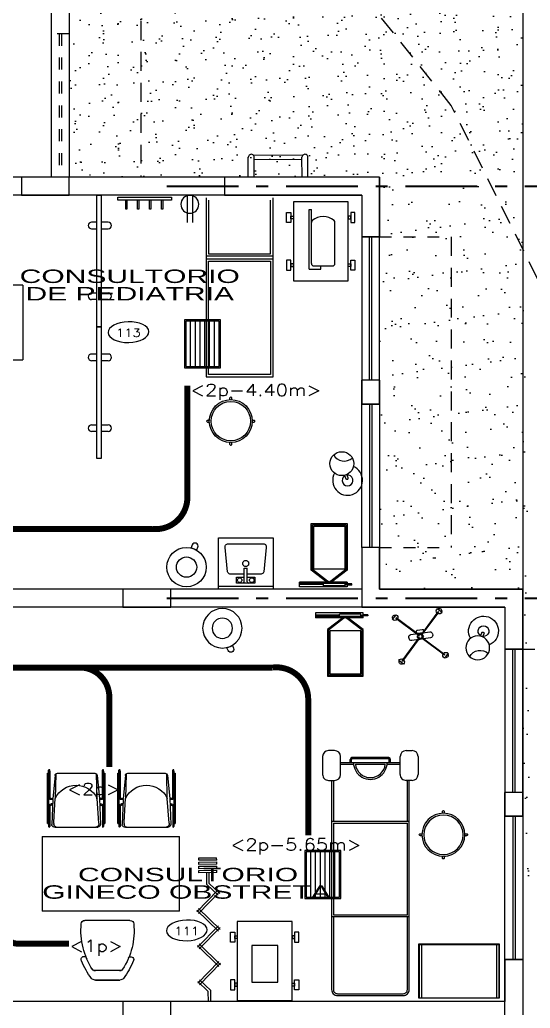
# Model space of a CAD drawing. Header units: millimetres. Extents: x 791 to 2661, y 209 to 602.
# Drawn here: x 1192.87 to 1197.14, y 536.87 to 545.15 of the extents above; entities that cross this region are included whole.
import ezdxf
from ezdxf.enums import TextEntityAlignment as Align

# ---------------------------------------------------------------- set-up
doc = ezdxf.new("R2010")
doc.units = ezdxf.units.MM
doc.header["$LTSCALE"] = 0.1
for name, pattern in [('ACAD_ISO10W100', [18, 12, -3, 0, -3]), ('DASHDOT', [1, 0.5, -0.25, 0, -0.25]), ('DASHED2', [9.525, 6.35, -3.175]), ('HIDDEN', [9.525, 6.35, -3.175]), ('HIDDEN2', [4.7625, 3.175, -1.5875]), ('TRAZOS2', [0.375, 0.25, -0.125])]:
    doc.linetypes.add(name, pattern=pattern)
for name, color, linetype in [('01', 1, 'Continuous'), ('02', 8, 'Continuous'), ('06', 1, 'Continuous'), ('1TEXTO-05', 5, 'Continuous'), ('COLUMNAS', 1, 'Continuous'), ('Equipamiento', 1, 'Continuous'), ('evacuacion', 70, 'TRAZOS2'), ('LINEAS', 3, 'HIDDEN2'), ('N-AMB', 2, 'Continuous'), ('PLANTAS', 85, 'Continuous'), ('Proyecciones', 9, 'HIDDEN'), ('Sanitarios', 1, 'Continuous'), ('texto seguridad', 120, 'Continuous'), ('Ventana alta', 1, 'DASHED2')]:
    doc.layers.add(name, color=color, linetype=linetype)
for name, color, linetype, lineweight in [('1LINEA-02', 1, 'Continuous', 15), ('EJES', 1, 'DASHDOT', 40), ('MUEBLES', 8, 'HIDDEN2', 9)]:
    doc.layers.add(name, color=color, linetype=linetype, lineweight=lineweight)
doc.styles.add('0', font='romans.SHX', dxfattribs={"width": 1.5})
doc.styles.add('LUNA', font='romans.shx', dxfattribs={"width": 1.5})
doc.styles.add('ROMANS', font='', dxfattribs={"oblique": 1, "height": 0.075})
doc.styles.get('ROMANS').set_extended_font_data('Arial')

# ---------------------------------------------------------------- blocks, each defined once
blk = doc.blocks.new('A$C5FCB44E2')
at = {"layer": 'Sanitarios'}
for p, q in [((0, 0.4572, -0.1016), (0, 0.4572)), ((0, 0.4572, -0.1016), (0, 0.4572)), ((0, 0, -0.1016), (0, 0.4572, -0.1016)), ((0, 0.4572, -0.1016), (0.127, 0.4572, -0.1016)), ((0, 0), (0, 0.4572)), ((0, 0.4572), (0.127, 0.4572)), ((0.0254, 0.4572, 0.0508), (0.0254, 0, 0.0508)), ((0.127, 0.4572, -0.1016), (0.127, 0.4572)), ((0.127, 0.4572, -0.1016), (0.127, 0.4572)), ((0.127, 0.4572, -0.1016), (0.4318, 0.4572, -0.1016)), ((0.127, 0.4572), (0.4318, 0.4572)), ((0.4318, 0.4572, -0.1016), (0.4318, 0.4572)), ((0.4318, 0.4572, -0.1016), (0.4318, 0.4572)), ((0.4318, 0.4572, -0.1016), (0.4318, 0, -0.1016)), ((0.4318, 0.4572), (0.4318, 0)), ((0.127, 0.3554), (0.1279, 0.362)), ((0.127, 0.2413), (0.127, 0.3554)), ((0.1279, 0.362), (0.1304, 0.3681)), ((0.1304, 0.3681), (0.1344, 0.3734)), ((0.1344, 0.3734), (0.1397, 0.3774)), ((0.1397, 0.3774), (0.1458, 0.3799)), ((0.1458, 0.3799), (0.1474, 0.3803)), ((0.1474, 0.3803), (0.3506, 0.4003)), ((0.3506, 0.4003), (0.3572, 0.4008)), ((0.3572, 0.4008), (0.3638, 0.3995)), ((0.3638, 0.3995), (0.3697, 0.3965)), ((0.3697, 0.3965), (0.3747, 0.3922)), ((0.3747, 0.3922), (0.3784, 0.3867)), ((0.3784, 0.3867), (0.3805, 0.3804)), ((0.3805, 0.3804), (0.381, 0.3754)), ((0.381, 0.3754), (0.381, 0.0818)), ((0.0508, 0.1524, 0.0508), (0.0508, 0.3048, 0.0508)), ((0.0508, 0.3048, 0.0508), (0.1016, 0.3048, 0.0508)), ((0.0635, 0.2413, 0.0508), (0.0508, 0.254, 0.0508)), ((0.0572, 0.2794, 0.0508), (0.0578, 0.2843, 0.0508)), ((0.0578, 0.2745, 0.0508), (0.0572, 0.2794, 0.0508)), ((0.0578, 0.2843, 0.0508), (0.0597, 0.2889, 0.0508)), ((0.0597, 0.2699, 0.0508), (0.0578, 0.2745, 0.0508)), ((0.0597, 0.2889, 0.0508), (0.0627, 0.2929, 0.0508)), ((0.0627, 0.2659, 0.0508), (0.0597, 0.2699, 0.0508)), ((0.0627, 0.2929, 0.0508), (0.0667, 0.2959, 0.0508)), ((0.0667, 0.2629, 0.0508), (0.0627, 0.2659, 0.0508)), ((0.0667, 0.2959, 0.0508), (0.0713, 0.2978, 0.0508)), ((0.0713, 0.261, 0.0508), (0.0667, 0.2629, 0.0508)), ((0.0713, 0.2978, 0.0508), (0.0762, 0.2985, 0.0508)), ((0.0762, 0.2604, 0.0508), (0.0713, 0.261, 0.0508)), ((0.0762, 0.2985, 0.0508), (0.0811, 0.2978, 0.0508)), ((0.0811, 0.261, 0.0508), (0.0762, 0.2604, 0.0508)), ((0.0762, 0.2604, 0.0508), (0.0762, 0.2604, 0.0508)), ((0.0811, 0.2978, 0.0508), (0.0857, 0.2959, 0.0508)), ((0.0857, 0.2629, 0.0508), (0.0811, 0.261, 0.0508)), ((0.0857, 0.2959, 0.0508), (0.0897, 0.2929, 0.0508)), ((0.0897, 0.2659, 0.0508), (0.0857, 0.2629, 0.0508)), ((0.0897, 0.2929, 0.0508), (0.0927, 0.2889, 0.0508)), ((0.0927, 0.2699, 0.0508), (0.0897, 0.2659, 0.0508)), ((0.0927, 0.2889, 0.0508), (0.0946, 0.2843, 0.0508)), ((0.0946, 0.2745, 0.0508), (0.0927, 0.2699, 0.0508)), ((0.0946, 0.2843, 0.0508), (0.0953, 0.2794, 0.0508)), ((0.0953, 0.2794, 0.0508), (0.0946, 0.2745, 0.0508)), ((0.1016, 0.3048, 0.0508), (0.1016, 0.2413, 0.0508)), ((0.1979, 0.2466, 0.0508), (0.2032, 0.2506, 0.0508)), ((0.2032, 0.2506, 0.0508), (0.2093, 0.2531, 0.0508)), ((0.2093, 0.2531, 0.0508), (0.2159, 0.254, 0.0508)), ((0.2159, 0.254, 0.0508), (0.2225, 0.2531, 0.0508)), ((0.2225, 0.2531, 0.0508), (0.2286, 0.2506, 0.0508)), ((0.2286, 0.2506, 0.0508), (0.2339, 0.2466, 0.0508)), ((0.0635, 0.2159, 0.0508), (0.0508, 0.2032, 0.0508)), ((0.0572, 0.1778, 0.0508), (0.0578, 0.1827, 0.0508)), ((0.0578, 0.1729, 0.0508), (0.0572, 0.1778, 0.0508)), ((0.0578, 0.1827, 0.0508), (0.0597, 0.1873, 0.0508)), ((0.0597, 0.1683, 0.0508), (0.0578, 0.1729, 0.0508)), ((0.0597, 0.1873, 0.0508), (0.0627, 0.1913, 0.0508)), ((0.0627, 0.1643, 0.0508), (0.0597, 0.1683, 0.0508)), ((0.0627, 0.1913, 0.0508), (0.0667, 0.1943, 0.0508)), ((0.0635, 0.2413, 0.0508), (0.1778, 0.2413, 0.0508)), ((0.0635, 0.2159, 0.0508), (0.1778, 0.2159, 0.0508)), ((0.0667, 0.1943, 0.0508), (0.0713, 0.1962, 0.0508)), ((0.0713, 0.1962, 0.0508), (0.0762, 0.1969, 0.0508)), ((0.0762, 0.1969, 0.0508), (0.0811, 0.1962, 0.0508)), ((0.0811, 0.1962, 0.0508), (0.0857, 0.1943, 0.0508)), ((0.0857, 0.1943, 0.0508), (0.0897, 0.1913, 0.0508)), ((0.0897, 0.1913, 0.0508), (0.0927, 0.1873, 0.0508)), ((0.0927, 0.1683, 0.0508), (0.0897, 0.1643, 0.0508)), ((0.0927, 0.1873, 0.0508), (0.0946, 0.1827, 0.0508)), ((0.0946, 0.1729, 0.0508), (0.0927, 0.1683, 0.0508)), ((0.0946, 0.1827, 0.0508), (0.0953, 0.1778, 0.0508)), ((0.0953, 0.1778, 0.0508), (0.0946, 0.1729, 0.0508)), ((0.1016, 0.2159, 0.0508), (0.1016, 0.1524, 0.0508)), ((0.127, 0.1018), (0.127, 0.2159)), ((0.1778, 0.2413, 0.0508), (0.1778, 0.2159, 0.0508)), ((0.1905, 0.2286, 0.0508), (0.1914, 0.2352, 0.0508)), ((0.1914, 0.222, 0.0508), (0.1905, 0.2286, 0.0508)), ((0.1914, 0.2352, 0.0508), (0.1939, 0.2413, 0.0508)), ((0.1939, 0.2159, 0.0508), (0.1914, 0.222, 0.0508)), ((0.1939, 0.2413, 0.0508), (0.1979, 0.2466, 0.0508)), ((0.1979, 0.2106, 0.0508), (0.1939, 0.2159, 0.0508)), ((0.2032, 0.2066, 0.0508), (0.1979, 0.2106, 0.0508)), ((0.2093, 0.2041, 0.0508), (0.2032, 0.2066, 0.0508)), ((0.2159, 0.2032, 0.0508), (0.2093, 0.2041, 0.0508)), ((0.2225, 0.2041, 0.0508), (0.2159, 0.2032, 0.0508)), ((0.2159, 0.2032, 0.0508), (0.2159, 0.2032, 0.0508)), ((0.2286, 0.2066, 0.0508), (0.2225, 0.2041, 0.0508)), ((0.2339, 0.2106, 0.0508), (0.2286, 0.2066, 0.0508)), ((0.2339, 0.2466, 0.0508), (0.2379, 0.2413, 0.0508)), ((0.2379, 0.2159, 0.0508), (0.2339, 0.2106, 0.0508)), ((0.2379, 0.2413, 0.0508), (0.2404, 0.2352, 0.0508)), ((0.2404, 0.222, 0.0508), (0.2379, 0.2159, 0.0508)), ((0.2404, 0.2352, 0.0508), (0.2413, 0.2286, 0.0508)), ((0.2413, 0.2286, 0.0508), (0.2404, 0.222, 0.0508)), ((0.1016, 0.1524, 0.0508), (0.0508, 0.1524, 0.0508)), ((0.0667, 0.1613, 0.0508), (0.0627, 0.1643, 0.0508)), ((0.0713, 0.1594, 0.0508), (0.0667, 0.1613, 0.0508)), ((0.0762, 0.1588, 0.0508), (0.0713, 0.1594, 0.0508)), ((0.0811, 0.1594, 0.0508), (0.0762, 0.1588, 0.0508)), ((0.0762, 0.1588, 0.0508), (0.0762, 0.1588, 0.0508)), ((0.0857, 0.1613, 0.0508), (0.0811, 0.1594, 0.0508)), ((0.0897, 0.1643, 0.0508), (0.0857, 0.1613, 0.0508)), ((0.1271, 0.1002), (0.127, 0.1018)), ((0.1283, 0.0936), (0.1271, 0.1002)), ((0.1313, 0.0877), (0.1283, 0.0936)), ((0.1356, 0.0827), (0.1313, 0.0877)), ((0, 0, -0.1016), (0, 0)), ((0, 0, -0.1016), (0, 0)), ((0.127, 0, -0.1016), (0, 0, -0.1016)), ((0.127, 0), (0, 0)), ((0.127, 0, -0.1016), (0.127, 0)), ((0.127, 0, -0.1016), (0.127, 0)), ((0.4318, 0, -0.1016), (0.127, 0, -0.1016)), ((0.4318, 0), (0.127, 0)), ((0.1411, 0.079), (0.1356, 0.0827)), ((0.1474, 0.0769), (0.1411, 0.079)), ((0.3506, 0.0569), (0.1474, 0.0769)), ((0.3556, 0.0564), (0.3506, 0.0569)), ((0.3622, 0.0573), (0.3556, 0.0564)), ((0.3683, 0.0598), (0.3622, 0.0573)), ((0.3736, 0.0638), (0.3683, 0.0598)), ((0.3776, 0.0691), (0.3736, 0.0638)), ((0.3801, 0.0752), (0.3776, 0.0691)), ((0.381, 0.0818), (0.3801, 0.0752)), ((0.4318, 0, -0.1016), (0.4318, 0)), ((0.4318, 0, -0.1016), (0.4318, 0))]:
    blk.add_line(p, q, dxfattribs=at)
blk = doc.blocks.new('MA-32')
for p, q in [((-0.0075, 0.1798), (-0.0075, 0.1949)), ((0.0075, 0.1798), (0.0075, 0.1949)), ((-0.1949, 0.0075), (-0.1798, 0.0075)), ((0.1798, 0.0075), (0.1949, 0.0075)), ((-0.1949, -0.0075), (-0.1798, -0.0075)), ((0.1798, -0.0075), (0.1949, -0.0075)), ((-0.0075, -0.1949), (-0.0075, -0.1798)), ((0.0075, -0.1949), (0.0075, -0.1798))]:
    blk.add_line(p, q)
for radius in [0.18, 0.165]:
    blk.add_circle((0, 0), radius)
for centre, radius, start, end in [((0, 0.195), 0.0075, 358.89789, 181.10211), ((-0.195, 0), 0.0075, 88.89789, 271.10211), ((-0.186, 0.0013), 0.01, 5, 90), ((0.195, 0), 0.0075, 268.89789, 91.10211), ((0, -0.195), 0.0075, 178.89789, 1.10211)]:
    blk.add_arc(centre, radius, start, end)
blk = doc.blocks.new('TOM-1')
for p, q in [((-0.0135, 0.0225), (-0.2365, 0.0225)), ((-0.0135, -0.0225), (-0.2365, -0.0225))]:
    blk.add_line(p, q)
blk.add_circle((-0.085, 0), 0.075)
blk = doc.blocks.new('MC-34')
for p, q in [((-0.025, 0.05), (-0.1, 0.05)), ((-0.025, -0.05), (-0.1, -0.05)), ((-0.025, -0.15), (-0.1, -0.15))]:
    blk.add_line(p, q)
blk.add_lwpolyline([(0, -0.225), (0, 0.225), (-0.025, 0.225), (-0.025, -0.225)], close=True)
for points in [[(-0.025, 0.15), (-0.1, 0.15), (-0.1, 0.14), (-0.025, 0.14)], [(-0.025, 0.05), (-0.1, 0.05), (-0.1, 0.04), (-0.025, 0.04)], [(-0.025, -0.05), (-0.1, -0.05), (-0.1, -0.06), (-0.025, -0.06)], [(-0.025, -0.15), (-0.1, -0.15), (-0.1, -0.16), (-0.025, -0.16)]]:
    blk.add_lwpolyline(points)
blk = doc.blocks.new('MA-12')
for points in [[(0.0891, 0.4803), (0.1723, 0.4803), (0.1723, 0.5162), (0.0891, 0.5162)], [(0.5709, 0.4803), (0.4877, 0.4803), (0.4877, 0.5162), (0.5709, 0.5162)], [(0, 0), (0.66, 0), (0.66, 0.46), (0, 0.46)], [(0.1189, 0.46), (0.1425, 0.46), (0.1425, 0.4803), (0.1189, 0.4803)], [(0.5411, 0.46), (0.5175, 0.46), (0.5175, 0.4803), (0.5411, 0.4803)], [(0.0891, -0.0203), (0.1723, -0.0203), (0.1723, -0.0562), (0.0891, -0.0562)], [(0.1189, 0), (0.1425, 0), (0.1425, -0.0203), (0.1189, -0.0203)], [(0.5709, -0.0203), (0.4877, -0.0203), (0.4877, -0.0562), (0.5709, -0.0562)], [(0.5411, 0), (0.5175, 0), (0.5175, -0.0203), (0.5411, -0.0203)]]:
    blk.add_lwpolyline(points, close=True)
blk = doc.blocks.new('N-5')
at = {"layer": 'Equipamiento'}
blk.add_lwpolyline([(0.0492, -0.0182), (0.0485, -0.0188, 0.414214), (0.0475, -0.0324), (0.0668, -0.0544), (0.0819, -0.0411), (0.0627, -0.0191, 0.414214)], format="xyb", close=True, dxfattribs=at)
blk.add_circle((0.1353, -0.127), 0.1, dxfattribs=at)
for centre, radius, start, end in [((0.0437, -0.0106), 0.125, 350.0665, 266.27432), ((0.0437, -0.0106), 0.045, 322.2959, 296.37303), ((0.1551, -0.2484), 0.1, 47.20084, 151.30763)]:
    blk.add_arc(centre, radius, start, end, dxfattribs=at)
blk = doc.blocks.new('W-4')
for p, q in [((0.1488, -0.015), (-0.2512, -0.015)), ((-0.2512, -0.015), (-0.2512, -0.055)), ((-0.0512, -0.035), (-0.2512, -0.035)), ((0.1488, -0.045), (-0.2512, -0.045)), ((0.1488, -0.045), (-0.2512, -0.045)), ((0.1488, -0.055), (-0.2512, -0.055)), ((-0.0212, -0.055), (-0.1512, -0.155)), ((-0.0151, -0.0629), (-0.1412, -0.1599)), ((-0.0512, -0.045), (-0.0512, -0.025)), ((0.1288, -0.025), (-0.0512, -0.025)), ((0.1288, -0.045), (-0.0512, -0.045)), ((-0.0012, -0.055), (-0.0151, -0.0629)), ((0.0127, -0.0629), (-0.0012, -0.055)), ((0.1388, -0.1599), (0.0127, -0.0629)), ((0.1488, -0.155), (0.0188, -0.055)), ((0.1288, -0.045), (0.1288, -0.025)), ((0.1288, -0.035), (0.1488, -0.035)), ((0.1488, -0.055), (0.1488, -0.015)), ((0.1888, -0.03), (0.1488, -0.03)), ((0.1888, -0.04), (0.1488, -0.04)), ((0.1888, -0.03), (0.1888, -0.04)), ((-0.1512, -0.155), (-0.1512, -0.545)), ((-0.1412, -0.1599), (-0.1412, -0.535)), ((0.1288, -0.165), (-0.1312, -0.165)), ((-0.1312, -0.165), (-0.1312, -0.525)), ((0.1288, -0.525), (0.1288, -0.165)), ((0.1388, -0.535), (0.1388, -0.1599)), ((0.1488, -0.545), (0.1488, -0.155)), ((-0.1512, -0.545), (0.1488, -0.545)), ((-0.1412, -0.535), (0.1388, -0.535)), ((-0.1312, -0.525), (0.1288, -0.525))]:
    blk.add_line(p, q)
blk = doc.blocks.new('D-7')
blk.add_lwpolyline([(-0.2221, 0.0832), (-0.2361, 0.1039, 0.414214), (-0.2708, 0.1106), (-0.2708, 0.1106, 0.414214), (-0.2776, 0.0759), (-0.2636, 0.0552)], format="xyb", close=True)
for radius in [0.165, 0.085]:
    blk.add_circle((-0.1505, -0.0676), radius)
blk = doc.blocks.new('MA-47')
for p, q in [((-0.1, 0.01), (-0.1, 0.39)), ((-0.06, 0.01), (-0.06, 0.39)), ((-0.02, 0.01), (-0.02, 0.39)), ((0.02, 0.01), (0.02, 0.39)), ((0.06, 0.01), (0.06, 0.39)), ((0.1, 0.01), (0.1, 0.39))]:
    blk.add_line(p, q)
for points in [[(0.15, 0.4), (0.15, 0), (-0.15, 0), (-0.15, 0.4)], [(0.14, 0.39), (0.14, 0.01), (-0.14, 0.01), (-0.14, 0.39)]]:
    blk.add_lwpolyline(points, close=True)
blk = doc.blocks.new('H-7')
for p, q in [((0.318, 0.0962), (0.1397, -0.0821)), ((0.3039, 0.0962), (0.4822, -0.0821)), ((0.618, 0.0962), (0.4397, -0.0821)), ((0.6011, 0.0962), (0.7794, -0.0821)), ((0.9152, 0.0962), (0.7369, -0.0821)), ((0.9011, 0.0962), (0.9873, 0.01)), ((0, 0.01), (0.0901, 0.01)), ((0, 0.01), (0, -0.01)), ((0.0901, 0.01), (0.1822, -0.0821)), ((0.3322, 0.0821), (0.1539, -0.0962)), ((0.2897, 0.0821), (0.468, -0.0962)), ((0.6322, 0.0821), (0.4539, -0.0962)), ((0.5869, 0.0821), (0.7652, -0.0962)), ((0.9294, 0.0821), (0.7511, -0.0962)), ((0.8869, 0.0821), (0.979, -0.01)), ((0.9873, 0.01), (1.0765, 0.01)), ((1.0765, 0.075), (1.0965, 0.075)), ((1.0765, 0.075), (1.0765, -0.075)), ((1.0965, -0.075), (1.0965, 0.075)), ((1.1115, 0.075), (1.1315, 0.075)), ((1.1115, 0.075), (1.1115, -0.075)), ((1.1315, -0.075), (1.1315, 0.075)), ((1.1465, 0.075), (1.1665, 0.075)), ((1.1465, 0.075), (1.1465, -0.075)), ((1.1665, -0.075), (1.1665, 0.075)), ((1.1815, 0.075), (1.2015, 0.075)), ((1.1815, 0.075), (1.1815, -0.075)), ((1.2015, -0.075), (1.2015, 0.075)), ((0, -0.01), (0.0818, -0.01)), ((0.0818, -0.01), (0.168, -0.0962)), ((0.979, -0.01), (1.0765, -0.01)), ((1.0765, -0.075), (1.0965, -0.075)), ((1.1115, -0.075), (1.1315, -0.075)), ((1.1465, -0.075), (1.1665, -0.075)), ((1.1815, -0.075), (1.2015, -0.075))]:
    blk.add_line(p, q)
blk = doc.blocks.new('MM-03')
at = {"layer": 'Equipamiento'}
for p, q in [((-1.6905, 0.6118), (-1.5405, 0.6118)), ((-1.7405, 0.5118), (-1.7405, 0.5618)), ((-1.4905, 0.5618), (-1.4905, 0.5118)), ((-1.1488, -0.1132), (-1.1488, 0.5368)), ((-1.1338, -0.0982), (-1.1338, 0.5218)), ((-0.3655, -0.0982), (-0.3655, 0.5218)), ((-0.3505, -0.1132), (-0.3505, 0.5368)), ((-1.5405, 0.4618), (-1.6905, 0.4618)), ((-1.6405, -0.0382), (-1.6405, 0.4618)), ((-1.6255, 0.3523), (-1.6255, 0.4618)), ((-1.682, 0.3657), (-1.682, 0.058)), ((-1.672, 0.3657), (-1.672, 0.058)), ((-1.6405, 0.3807), (-1.667, 0.3807)), ((-1.6405, 0.3707), (-1.667, 0.3707)), ((-1.6255, 0.0865), (-1.6255, 0.3372)), ((-1.6405, 0.053), (-1.667, 0.053)), ((-1.6405, 0.043), (-1.667, 0.043)), ((-1.6255, -0.0382), (-1.6255, 0.0714)), ((-1.5405, -0.0382), (-1.6905, -0.0382)), ((-1.7405, -0.0882), (-1.7405, -0.1382)), ((-1.4905, -0.1382), (-1.4905, -0.0882)), ((-1.6905, -0.1882), (-1.5405, -0.1882))]:
    blk.add_line(p, q, dxfattribs=at)
for points in [[(-1.4905, -0.1132), (0.2595, -0.1132, 0.414214), (0.3095, -0.0632), (0.3095, 0.4868, 0.414214), (0.2595, 0.5368), (-1.4905, 0.5368)], [(-0.3505, -0.0982), (0.2595, -0.0982, 0.414214), (0.2945, -0.0632), (0.2945, 0.4868, 0.414214), (0.2595, 0.5218), (-0.3505, 0.5218)]]:
    blk.add_lwpolyline(points, format="xyb", dxfattribs=at)
for points in [[(-1.1488, 0.5218), (-1.4905, 0.5218)], [(-1.0405, 0.5218), (-1.1338, 0.5218)], [(-0.3655, 0.5218), (-1.0405, 0.5218)], [(-1.4905, -0.0982), (-1.1488, -0.0982)], [(-1.1338, -0.0982), (-1.0405, -0.0982)], [(-1.0405, -0.0982), (-0.3655, -0.0982)]]:
    blk.add_lwpolyline(points, dxfattribs=at)
for centre, radius, start, end in [((-1.6905, 0.5618), 0.05, 90, 180), ((-1.5405, 0.5618), 0.05, 0, 90), ((-1.6905, 0.5118), 0.05, 180, 270), ((-1.5405, 0.5118), 0.05, 270, 0), ((-1.667, 0.3657), 0.015, 90, 180), ((-1.667, 0.3657), 0.005, 90, 180), ((-1.6405, 0.2118), 0.1413, 270, 90), ((-1.6405, 0.2118), 0.1263, 276.82337, 83.17663), ((-1.667, 0.058), 0.015, 180, 270), ((-1.667, 0.058), 0.005, 180, 270), ((-1.6905, -0.0882), 0.05, 90, 180), ((-1.5405, -0.0882), 0.05, 0, 90), ((-1.6905, -0.1382), 0.05, 180, 270), ((-1.5405, -0.1382), 0.05, 270, 0)]:
    blk.add_arc(centre, radius, start, end, dxfattribs=at)
blk = doc.blocks.new('MA-32-34')
for p, q in [((-0.0075, 0.1798), (-0.0075, 0.1949)), ((0.0075, 0.1798), (0.0075, 0.1949)), ((-0.1949, 0.0075), (-0.1798, 0.0075)), ((0.1798, 0.0075), (0.1949, 0.0075)), ((-0.1949, -0.0075), (-0.1798, -0.0075)), ((0.1798, -0.0075), (0.1949, -0.0075)), ((-0.0075, -0.1949), (-0.0075, -0.1798)), ((0.0075, -0.1949), (0.0075, -0.1798))]:
    blk.add_line(p, q)
for radius in [0.18, 0.165]:
    blk.add_circle((0, 0), radius)
for centre, radius, start, end in [((0, 0.195), 0.0075, 358.89789, 181.10211), ((-0.195, 0), 0.0075, 88.89789, 271.10211), ((-0.186, 0.0013), 0.01, 5, 90), ((0.195, 0), 0.0075, 268.89789, 91.10211), ((0, -0.195), 0.0075, 178.89789, 1.10211)]:
    blk.add_arc(centre, radius, start, end)
blk = doc.blocks.new('MC-19')
at = {"layer": 'Equipamiento'}
for p, q in [((0.2192, 0.631), (0.2193, 0.6328)), ((0.2193, 0.6328), (0.2193, 0.6329)), ((0.2193, 0.6328), (0.2193, 0.6328)), ((0.2193, 0.6328), (0.2193, 0.6328)), ((0.2193, 0.6328), (0.2193, 0.6328)), ((0.2193, 0.6328), (0.2193, 0.6328)), ((0.2193, 0.6328), (0.2193, 0.6328)), ((0.2193, 0.631), (0.2193, 0.2528)), ((0.2193, 0.6265), (0.2193, 0.2528)), ((-0.2807, 0.5428), (-0.2807, 0.5476)), ((-0.2807, 0.5428), (-0.2807, 0.5476)), ((-0.2807, 0.5428), (-0.2807, 0.3381)), ((-0.2807, 0.3428), (-0.2807, 0.5428)), ((-0.1999, 0.5569), (-0.1999, 0.3287)), ((-0.1999, 0.5433), (-0.1999, 0.5569)), ((-0.1999, 0.5569), (-0.1999, 0.5433)), ((-0.1999, 0.3287), (-0.1999, 0.3423)), ((0.2192, 0.2549), (0.2193, 0.2528)), ((0.2193, 0.2528), (0.2193, 0.2528)), ((0.2193, 0.2528), (0.2193, 0.2528))]:
    blk.add_line(p, q, dxfattribs=at)
for centre, radius, start, end in [((0.1325, 0.0765), 0.5891, 84.47386, 123.23104), ((-0.1086, 0.6393), 0.0236, 303.18455, 106.85889), ((0.1893, 0.6328), 0.03, 360, 90), ((0.223, -0.1203), 0.8522, 113.39683, 125.1108), ((-0.2266, 0.5403), 0.0546, 137.91193, 172.27353), ((-0.1803, 0.5516), 0.0202, 119.4922, 164.76408), ((-0.2009, 0.3564), 0.0819, 192.9593, 215.40271), ((0.2133, 0.9796), 0.8253, 234.35405, 246.14717), ((-0.1809, 0.3337), 0.0196, 194.76112, 241.35335), ((0.1341, 0.8152), 0.595, 236.66069, 275.32146), ((-0.1074, 0.2459), 0.0248, 238.20308, 80.96344), ((0.1893, 0.2528), 0.03, 270, 0)]:
    blk.add_arc(centre, radius, start, end, dxfattribs=at)
blk = doc.blocks.new('MC-17')
for p, q in [((-0.23, 0.5084), (-0.23, 0.5152)), ((-0.23, 0.5084), (-0.23, 0.5087)), ((-0.23, 0.49), (-0.23, 0.5087)), ((-0.23, 0.3468), (-0.23, 0.5084)), ((-0.22, 0.5084), (-0.22, 0.5152)), ((-0.22, 0.5084), (-0.22, 0.5087)), ((-0.22, 0.3468), (-0.22, 0.5087)), ((-0.22, 0.5087), (-0.22, 0.3468)), ((-0.1954, 0.29), (-0.2032, 0.4983)), ((-0.1862, 0.4903), (-0.1862, 0.5)), ((-0.175, 0.52), (-0.1833, 0.52)), ((-0.175, 0.52), (-0.1573, 0.52)), ((-0.1662, 0.52), (0.1696, 0.52)), ((-0.1573, 0.52), (-0.1573, 0.5192)), ((0.175, 0.52), (0.1643, 0.52)), ((0.175, 0.52), (0.1833, 0.52)), ((0.1896, 0.4867), (0.1896, 0.5)), ((0.195, 0.28), (0.2032, 0.4983)), ((0.22, 0.508), (0.22, 0.5153)), ((0.22, 0.3468), (0.22, 0.508)), ((0.23, 0.508), (0.23, 0.5153)), ((0.23, 0.3468), (0.23, 0.508)), ((-0.24, 0.49), (-0.23, 0.49)), ((-0.24, 0.49), (-0.23, 0.49)), ((-0.24, 0.49), (-0.23, 0.49)), ((-0.24, 0.49), (-0.23, 0.49)), ((-0.24, 0.49), (-0.23, 0.49)), ((-0.24, 0.07), (-0.24, 0.49)), ((-0.24, 0.49), (-0.24, 0.07)), ((-0.23, 0.49), (-0.23, 0.46)), ((-0.1862, 0.4903), (-0.1862, 0.4799)), ((-0.1862, 0.4799), (-0.175, 0.28)), ((0.1896, 0.4867), (0.175, 0.28)), ((0.23, 0.49), (0.24, 0.49)), ((0.24, 0.07), (0.24, 0.49)), ((-0.23, 0.27), (-0.23, 0.3468)), ((-0.1971, 0.3368), (-0.21, 0.3368)), ((0.1971, 0.3368), (0.21, 0.3368)), ((0.23, 0.2674), (0.23, 0.3644)), ((-0.23, 0.27), (-0.23, 0.0524)), ((-0.2199, 0.3268), (-0.22, 0.3268)), ((-0.22, 0.27), (-0.22, 0.0524)), ((-0.22, 0.0517), (-0.22, 0.27)), ((-0.1968, 0.3268), (-0.21, 0.3268)), ((-0.1954, 0.29), (-0.21, 0.29)), ((-0.21, 0.28), (-0.195, 0.28)), ((-0.21, 0.28), (-0.195, 0.28)), ((-0.1954, 0.29), (-0.195, 0.28)), ((-0.1759, 0.089), (-0.195, 0.28)), ((-0.175, 0.28), (-0.175, 0.28)), ((-0.1697, 0.0755), (-0.175, 0.28)), ((0.175, 0.28), (0.1697, 0.0755)), ((0.1759, 0.089), (0.195, 0.28)), ((0.21, 0.28), (0.195, 0.28)), ((0.195, 0.28), (0.21, 0.28)), ((0.21, 0.29), (0.1954, 0.29)), ((0.1968, 0.3268), (0.21, 0.3268)), ((0.22, 0.27), (0.22, 0.2531)), ((0.22, 0.07), (0.22, 0.27)), ((0.22, 0.2531), (0.22, 0.07)), ((0.23, 0.29), (0.23, 0.3268)), ((0.23, 0.29), (0.23, 0.2674)), ((0.23, 0.28), (0.23, 0.29)), ((0.23, 0.28), (0.23, 0.2586)), ((0.23, 0.0526), (0.23, 0.27)), ((0.23, 0.2586), (0.23, 0.0448)), ((-0.23, 0.07), (-0.23, 0.1)), ((-0.1759, 0.089), (-0.1759, 0.089)), ((-0.24, 0.07), (-0.23, 0.07)), ((-0.24, 0.07), (-0.23, 0.07)), ((-0.24, 0.07), (-0.23, 0.07)), ((-0.24, 0.07), (-0.23, 0.07)), ((-0.24, 0.07), (-0.23, 0.07)), ((-0.23, 0.07), (-0.23, 0.0524)), ((-0.23, 0.0533), (-0.23, 0.0449)), ((-0.23, 0.0533), (-0.23, 0.0524)), ((-0.22, 0.0524), (-0.22, 0.0554)), ((-0.22, 0.0517), (-0.22, 0.049)), ((-0.22, 0.049), (-0.22, 0.0449)), ((-0.1559, 0.07), (0.1559, 0.07)), ((0.22, 0.07), (0.22, 0.0526)), ((0.22, 0.0526), (0.22, 0.0448)), ((0.23, 0.07), (0.24, 0.07)), ((0.23, 0.0526), (0.23, 0.0448))]:
    blk.add_line(p, q)
for centre in [(-0.225, 0.515), (0.225, 0.515), (-0.225, 0.045), (0.225, 0.045)]:
    blk.add_circle(centre, 0.005)
for centre, radius, start, end in [((-0.1833, 0.5), 0.02, 90.00001, 184.76365), ((-0.1662, 0.5), 0.02, 90.00001, 180.00001), ((0.1696, 0.5), 0.02, 0.00001, 90.00001), ((0.1833, 0.5), 0.02, 355.23637, 90.00001), ((-0.21, 0.3468), 0.02, 180.00001, 270.00001), ((-0.21, 0.3468), 0.01, 180.00001, 270.00001), ((0.21, 0.3468), 0.01, 270.00001, 0.00001), ((0.21, 0.3468), 0.02, 270.00001, 0.00001), ((-0.21, 0.27), 0.02, 90.00001, 180.00001), ((-0.21, 0.27), 0.01, 90.00001, 180.00001), ((-0.21, 0.27), 0.01, 90.00001, 180.00001), ((0, 0.3642), 0.1942, 205.69542, 334.3046), ((0.21, 0.27), 0.02, 0.00001, 90.00001), ((0.21, 0.27), 0.01, 0.00001, 90.00001), ((-0.1559, 0.09), 0.02, 182.72632, 270.00001), ((0.1559, 0.09), 0.02, 270.00001, 357.2737)]:
    blk.add_arc(centre, radius, start, end)
blk = doc.blocks.new('MA-29')
for p, q in [((-0.1366, 0.1877), (-0.1366, -0.4923)), ((0.3134, 0.1877), (-0.1366, 0.1877)), ((0.3084, 0.1827), (-0.1366, 0.1827)), ((0.3084, -0.4873), (0.3084, 0.1827)), ((0.3134, -0.4923), (0.3134, 0.1877)), ((0.3084, 0.1627), (-0.1366, 0.1627)), ((0.3084, -0.4673), (-0.1366, -0.4673)), ((-0.1366, -0.4873), (0.3084, -0.4873)), ((-0.1366, -0.4923), (0.3134, -0.4923))]:
    blk.add_line(p, q)
blk = doc.blocks.new('EM-4')
for p, q in [((-0.1414, 0.2323), (-0.1816, 0.2026)), ((-0.1541, 0.2033), (-0.1501, 0.2062)), ((-0.015, 0.0148), (-0.1541, 0.2033)), ((-0.011, 0.0178), (-0.1501, 0.2062)), ((0.2323, 0.1414), (0.2026, 0.1816)), ((0.0148, 0.015), (0.2033, 0.1541)), ((0.0178, 0.011), (0.2062, 0.1501)), ((0.2033, 0.1541), (0.2062, 0.1501)), ((-0.0235, 0.0086), (-0.025, -0.0013)), ((-0.0013, 0.025), (-0.0235, 0.0086)), ((0.0086, 0.0235), (-0.0013, 0.025)), ((0.0192, 0.0091), (0.0086, 0.0235)), ((0.0192, 0.0091), (0.025, 0.0013)), ((0.0235, -0.0086), (0.025, 0.0013)), ((-0.0178, -0.011), (-0.2062, -0.1501)), ((-0.0148, -0.015), (-0.2033, -0.1541)), ((-0.025, -0.0013), (-0.0086, -0.0235)), ((0.0013, -0.025), (-0.0086, -0.0235)), ((0.0013, -0.025), (0.0235, -0.0086)), ((0.011, -0.0178), (0.1501, -0.2062)), ((0.015, -0.0148), (0.1541, -0.2033)), ((-0.2323, -0.1414), (-0.2026, -0.1816)), ((-0.2033, -0.1541), (-0.2062, -0.1501)), ((0.1414, -0.2323), (0.1816, -0.2026)), ((0.1541, -0.2033), (0.1501, -0.2062))]:
    blk.add_line(p, q)
for points in [[(-0.0205, -0.1018), (-0.0106, -0.1032, 0.414214), (0.0121, -0.0862), (0.0349, 0.0721, 0.414214), (0.0179, 0.0948), (0.008, 0.0962, 0.414214), (-0.0146, 0.0792), (-0.0374, -0.0791, 0.414214)], [(-0.0501, -0.0268), (-0.0402, -0.0282, 0.414214), (-0.0289, -0.0197), (-0.0232, 0.0199, 0.414214), (-0.0316, 0.0312), (-0.0415, 0.0326, 0.414214), (-0.0529, 0.0241), (-0.0586, -0.0155, 0.414214)]]:
    blk.add_lwpolyline(points, format="xyb", close=True)
blk.add_circle((0, 0), 0.0155)
for centre, radius, start, end in [((-0.1585, 0.2134), 0.025, 204.82067, 300.69939), ((-0.1585, 0.2134), 0.02, 50.98294, 201.86282), ((-0.1585, 0.2134), 0.025, 312.17774, 48.0251), ((0.2134, 0.1585), 0.025, 114.82067, 210.69939), ((0.2134, 0.1585), 0.02, 320.98294, 111.86282), ((0.2134, 0.1585), 0.025, 222.17774, 318.0251), ((-0.2134, -0.1585), 0.02, 140.98294, 291.86282), ((-0.2134, -0.1585), 0.025, 42.17774, 138.0251), ((-0.2134, -0.1585), 0.025, 294.82067, 30.69939), ((0.1585, -0.2134), 0.025, 132.17774, 228.0251), ((0.1585, -0.2134), 0.025, 24.82067, 120.69939), ((0.1585, -0.2134), 0.02, 230.98294, 21.86282)]:
    blk.add_arc(centre, radius, start, end)

msp = doc.modelspace()

# ---------------------------------------------------------------- hatches: boundary and pattern name
at = {"layer": 'PLANTAS'}
h = msp.add_hatch(dxfattribs=at)
h.set_pattern_fill('AR-SAND', color=256, scale=0.005, angle=90, style=0)
h.set_pattern_definition([(127.5, (1186.90496, 515.71126), (-0.2447066, -0.0080002), [0, -0.19304, 0, -0.2159, 0, -0.206375]), (97.5, (1186.90496, 515.71126), (-0.3584126, 0.2247616), [0, -0.10414, 0, -0.17399, 0, -0.066675]), (57.5, (1186.90496, 515.55505), (-0.0007186, 0.3954962), [0, -0.0635, 0, -0.2286, 0, -0.29845]), (47.5, (1186.90496, 515.55505), (-0.1114647, 0.3817782), [0, -0.03175, 0, -0.14986, 0, -0.17145])])
h.paths.add_polyline_path([(1195.1674, 546.4791), (1194.7314, 546.4791), (1194.7314, 546.8972), (1193.2814, 548.2874), (1193.2814, 543.8291), (1196.2608, 545.4308)])
h.paths.add_polyline_path([(1194.7314, 548.4791), (1193.2814, 548.4791), (1193.2814, 548.2874), (1194.7314, 546.8972)])
h.paths.add_polyline_path([(1197.0814, 544.6441), (1197.0814, 545.9308), (1196.2144, 545.4753)])
h.paths.add_polyline_path([(1197.0814, 545.8719), (1197.0814, 546.4791), (1195.1674, 546.4791), (1196.2608, 545.4308)])
h.paths.add_polyline_path([(1197.0814, 543.8291), (1197.0814, 544.6441), (1196.2608, 545.4308), (1193.2814, 543.8291)])
h = msp.add_hatch(dxfattribs=at)
h.set_pattern_fill('AR-SAND', color=256, scale=0.006, style=0)
h.set_pattern_definition([(37.5, (1195.88137, 533.47913), (-0.0096, 0.293648), [0, -0.231648, 0, -0.25908, 0, -0.24765]), (7.5, (1195.88137, 533.47913), (0.269714, 0.430095), [0, -0.124968, 0, -0.208788, 0, -0.08001]), (327.5, (1195.69391, 533.47913), (0.4745954, 0.000862), [0, -0.0762, 0, -0.27432, 0, -0.35814]), (317.5, (1195.6939, 533.47913), (0.458134, 0.133758), [0, -0.0381, 0, -0.179832, 0, -0.20574])])
h.paths.add_polyline_path([(1197.0814, 540.3791), (1197.0814, 541.9758), (1195.8814, 540.3791)])
h.paths.add_polyline_path([(1197.0814, 541.9758), (1197.0814, 543.7541), (1195.8814, 543.7541), (1195.8814, 540.3791)])
h = msp.add_hatch(dxfattribs=at)
h.set_pattern_fill('AR-SAND', color=256, scale=0.006, style=0)
h.set_pattern_definition([(37.5, (1195.88137, 533.47913), (-0.0096, 0.293648), [0, -0.231648, 0, -0.25908, 0, -0.24765]), (7.5, (1195.88137, 533.47913), (0.269714, 0.430095), [0, -0.124968, 0, -0.208788, 0, -0.08001]), (327.5, (1195.69391, 533.47913), (0.4745954, 0.000862), [0, -0.0762, 0, -0.27432, 0, -0.35814]), (317.5, (1195.6939, 533.47913), (0.458134, 0.133758), [0, -0.0381, 0, -0.179832, 0, -0.20574])])
h.paths.add_polyline_path([(1197.1314, 542.0424), (1197.1314, 543.7541), (1195.8814, 543.7541), (1195.8814, 540.3791)])
h.paths.add_polyline_path([(1197.1314, 540.308), (1197.1314, 542.0424), (1195.8814, 540.3791), (1197.0814, 540.3791)])
h.paths.add_polyline_path([(1197.0814, 534.3791), (1197.1314, 534.3791), (1197.1314, 540.308), (1197.0814, 540.3791)])

# ---------------------------------------------------------------- linework, layer by layer
at = {"layer": '01'}
for p, q in [((1197.0814, 546.4791), (1197.0814, 533.4791)), ((1195.7964, 542.1291), (1195.7964, 543.3291)), ((1195.8164, 542.1291), (1195.8164, 543.3291)), ((1195.7964, 541.9291), (1195.7964, 540.7291)), ((1195.8164, 541.9291), (1195.8164, 540.7291)), ((1196.9964, 538.6791), (1196.9964, 539.8791)), ((1197.0164, 538.6791), (1197.0164, 539.8791)), ((1196.9964, 538.4791), (1196.9964, 537.2791)), ((1197.0164, 538.4791), (1197.0164, 537.2791))]:
    msp.add_line(p, q, dxfattribs=at)
at = {"layer": '02'}
for p, q in [((1197.0814, 546.4791), (1197.0814, 540.3791)), ((1197.0814, 546.4791), (1197.0814, 540.3791)), ((1194.7814, 543.8291), (1194.7816, 543.9949)), ((1194.8312, 543.8291), (1194.8314, 543.9945)), ((1195.2316, 543.8291), (1195.2313, 543.9949)), ((1195.2814, 543.8291), (1195.2811, 543.9954)), ((1195.7314, 543.3291), (1195.7314, 542.1291)), ((1195.8814, 542.1291), (1195.8814, 543.3291)), ((1195.7314, 540.7291), (1195.7314, 541.9291)), ((1195.8814, 541.9291), (1195.8814, 540.7291)), ((1196.9314, 539.8791), (1196.9314, 538.6791)), ((1197.0814, 538.6791), (1197.0814, 539.8791)), ((1196.9314, 537.2791), (1196.9314, 538.4791)), ((1197.0814, 538.4791), (1197.0814, 537.2791))]:
    msp.add_line(p, q, dxfattribs=at)
for centre, start, end in [((1194.8065, 543.9949), 359.08319, 180.91665), ((1195.2562, 543.9954), 359.20585, 181.03931)]:
    msp.add_arc(centre, 0.0249, start, end, dxfattribs=at)
at = {"layer": '06'}
for p, q in [((1193.2814, 548.87), (1193.2814, 543.8291)), ((1193.1314, 548.6185), (1193.1314, 543.8291)), ((1193.1314, 543.8291), (1190.6314, 543.8291)), ((1193.1314, 543.8291), (1192.4314, 543.8291)), ((1195.8814, 543.8291), (1193.2814, 543.8291)), ((1195.8814, 543.8291), (1195.8814, 543.3291)), ((1195.7314, 543.6791), (1191.0814, 543.6791)), ((1195.7314, 543.6791), (1195.7314, 543.3291)), ((1195.8814, 543.3291), (1195.7314, 543.3291)), ((1195.7314, 542.1291), (1195.7314, 541.9291)), ((1195.7314, 542.1291), (1195.7314, 541.9291)), ((1195.7314, 542.1291), (1195.7314, 541.9291)), ((1195.7314, 541.9291), (1195.7314, 542.1291)), ((1195.8814, 542.1291), (1195.7314, 542.1291)), ((1195.8814, 542.1291), (1195.8814, 541.9291)), ((1195.8814, 542.1291), (1195.8814, 541.9291)), ((1195.8814, 542.1291), (1195.8814, 541.9291)), ((1195.8814, 541.9291), (1195.8814, 542.1291)), ((1195.8814, 541.9291), (1195.7314, 541.9291)), ((1195.7314, 540.7291), (1195.7314, 540.3791)), ((1195.8814, 540.7291), (1195.7314, 540.7291)), ((1195.8814, 540.7291), (1195.8814, 540.3791)), ((1195.7314, 540.3791), (1190.9314, 540.3791)), ((1195.8814, 540.3791), (1197.0814, 540.3791)), ((1197.0814, 540.3791), (1197.0814, 539.8791)), ((1196.9314, 540.2291), (1190.9314, 540.2291)), ((1196.9314, 540.2291), (1196.9314, 539.8791)), ((1197.0814, 539.8791), (1196.9314, 539.8791)), ((1196.9314, 538.6791), (1196.9314, 538.4791)), ((1196.9314, 538.6791), (1196.9314, 538.4791)), ((1196.9314, 538.6791), (1196.9314, 538.4791)), ((1196.9314, 538.4791), (1196.9314, 538.6791)), ((1197.0814, 538.6791), (1196.9314, 538.6791)), ((1197.0814, 538.6791), (1197.0814, 538.4791)), ((1197.0814, 538.6791), (1197.0814, 538.4791)), ((1197.0814, 538.6791), (1197.0814, 538.4791)), ((1197.0814, 538.4791), (1197.0814, 538.6791)), ((1197.0814, 538.4791), (1196.9314, 538.4791)), ((1196.9314, 537.2791), (1196.9314, 536.9291)), ((1197.0814, 537.2791), (1196.9314, 537.2791)), ((1197.0814, 537.2791), (1197.0814, 536.4291)), ((1196.9314, 536.9291), (1192.4314, 536.9291))]:
    msp.add_line(p, q, dxfattribs=at)
at = {"layer": '1LINEA-02'}
for p, q in [((1195.2391, 544.0134), (1194.8231, 544.0134)), ((1195.2314, 543.9756), (1194.8314, 543.9756))]:
    msp.add_line(p, q, dxfattribs=at)
at = {"layer": 'COLUMNAS', "ltscale": 0.15}
for points in [[(1192.8814, 543.8291), (1192.8814, 543.6791), (1193.2814, 543.6791), (1193.2814, 543.8291)], [(1195.8814, 542.1291), (1195.7314, 542.1291), (1195.7314, 541.9291), (1195.8814, 541.9291)], [(1195.7314, 540.7291), (1195.7314, 540.2291), (1196.9314, 540.2291), (1196.9314, 539.8791), (1197.0814, 539.8791), (1197.0814, 540.3791), (1195.8814, 540.3791), (1195.8814, 540.7291)], [(1193.7314, 540.3791), (1193.7314, 540.2291), (1194.1314, 540.2291), (1194.1314, 540.3791)], [(1197.0814, 538.6791), (1196.9314, 538.6791), (1196.9314, 538.4791), (1197.0814, 538.4791)], [(1196.9314, 537.2791), (1197.0814, 537.2791), (1197.0814, 536.4291), (1196.9314, 536.4291)], [(1193.7314, 536.9291), (1193.7314, 536.7791), (1194.1314, 536.7791), (1194.1314, 536.9291)]]:
    msp.add_lwpolyline(points, close=True, dxfattribs=at)
msp.add_lwpolyline([(1195.8814, 543.8291), (1194.5814, 543.8291), (1194.5814, 543.6791), (1195.7314, 543.6791), (1195.7314, 543.3291), (1195.8814, 543.3291), (1195.8814, 543.8291)], dxfattribs=at)
at = {"layer": 'EJES', "linetype": 'ACAD_ISO10W100', "ltscale": 0.5}
for p, q in [((1194.0987, 543.7541), (1199.6136, 543.7541)), ((1194.0987, 540.3041), (1199.6136, 540.3041))]:
    msp.add_line(p, q, dxfattribs=at)
at = {"layer": 'Equipamiento', "lineweight": -2}
for p, q in [((1194.4287, 543.6563), (1194.4287, 542.1563)), ((1194.4487, 543.6363), (1194.4487, 543.1863)), ((1194.9687, 543.1863), (1194.9687, 543.6363)), ((1194.9887, 542.1563), (1194.9887, 543.6563)), ((1195.2904, 543.5576), (1195.3101, 543.5576)), ((1195.2904, 543.0576), (1195.2904, 543.5576)), ((1195.3101, 543.4504), (1195.3101, 543.5576)), ((1193.5116, 543.4515), (1193.4694, 543.4515)), ((1193.6085, 543.4515), (1193.5506, 543.4515)), ((1195.3101, 543.1049), (1195.3101, 543.4504)), ((1195.507, 543.1049), (1195.507, 543.4504)), ((1193.4694, 543.3958), (1193.5116, 543.3958)), ((1193.5506, 543.3958), (1193.6085, 543.3958)), ((1194.9887, 543.1663), (1194.4287, 543.1663)), ((1194.4287, 543.1663), (1194.4287, 543.1463)), ((1194.4487, 543.1863), (1194.9687, 543.1863)), ((1194.9887, 543.1463), (1194.9887, 543.1663)), ((1194.4287, 543.1463), (1194.9887, 543.1463)), ((1194.4487, 542.1763), (1194.4487, 543.1263)), ((1194.4487, 543.1263), (1194.9687, 543.1263)), ((1194.9687, 543.1263), (1194.9687, 542.1763)), ((1195.3298, 543.0852), (1195.4873, 543.0852)), ((1195.3889, 543.0576), (1195.3889, 543.0852)), ((1195.2904, 543.0576), (1195.3889, 543.0576)), ((1192.8925, 542.9245), (1191.7425, 542.9245)), ((1192.8925, 542.9245), (1192.8925, 542.2995)), ((1193.4694, 542.8593), (1193.5116, 542.8593)), ((1193.5506, 542.8593), (1193.6085, 542.8593)), ((1193.5116, 542.8036), (1193.4694, 542.8036)), ((1193.6085, 542.8036), (1193.5506, 542.8036)), ((1193.5116, 542.3484), (1193.4694, 542.3484)), ((1193.6085, 542.3484), (1193.5506, 542.3484)), ((1191.7425, 542.2995), (1192.8925, 542.2995)), ((1193.4694, 542.2927), (1193.5116, 542.2927)), ((1193.5506, 542.2927), (1193.6085, 542.2927)), ((1194.9687, 542.1763), (1194.4487, 542.1763)), ((1194.4287, 542.1563), (1194.9887, 542.1563)), ((1193.4694, 541.7562), (1193.5116, 541.7562)), ((1193.5116, 541.7005), (1193.4694, 541.7005)), ((1193.5506, 541.7562), (1193.6085, 541.7562)), ((1193.6085, 541.7005), (1193.5506, 541.7005)), ((1193.0553, 538.3088), (1193.0553, 537.6838)), ((1193.0553, 538.3088), (1194.2053, 538.3088)), ((1194.2053, 537.6838), (1194.2053, 538.3088)), ((1194.2053, 537.6838), (1193.0553, 537.6838))]:
    msp.add_line(p, q, dxfattribs=at)
for points in [[(1193.5116, 542.576), (1193.5116, 543.6791), (1193.5506, 543.6791), (1193.5506, 542.576)], [(1193.5116, 541.4729), (1193.5116, 542.576), (1193.5506, 542.576), (1193.5506, 541.4729)]]:
    msp.add_lwpolyline(points, close=True, dxfattribs=at)
at = {"layer": 'Equipamiento', "linetype": 'ByBlock', "lineweight": -2}
msp.add_lwpolyline([(1195.0278, 537.0894), (1195.0278, 537.3988), (1194.8115, 537.3988), (1194.8115, 537.0894)], close=True, dxfattribs=at)
at = {"layer": 'Equipamiento', "lineweight": -2}
for centre, radius, start, end in [((1195.4086, 543.3559), 0.1427, 50.20818, 129.79182), ((1193.4694, 543.4237), 0.0279, 90, 270), ((1193.6085, 543.4237), 0.0279, 270, 90), ((1195.3298, 543.4504), 0.0197, 129.79182, 180), ((1195.4873, 543.4504), 0.0197, 0, 50.20818), ((1195.3298, 543.1049), 0.0197, 180, 270), ((1195.4873, 543.1049), 0.0197, 270, 0), ((1193.4694, 542.8315), 0.0279, 90, 270), ((1193.6085, 542.8315), 0.0279, 270, 90), ((1193.4694, 542.3205), 0.0279, 90, 270), ((1193.6085, 542.3205), 0.0279, 270, 90), ((1193.4694, 541.7283), 0.0279, 90, 270), ((1193.6085, 541.7283), 0.0279, 270, 90)]:
    msp.add_arc(centre, radius, start, end, dxfattribs=at)
at = {"layer": 'evacuacion', "linetype": 'DASHED2', "ltscale": 0.2, "const_width": 0.05}
for points in [[(1194.2713, 542.084), (1194.2713, 541.1487, -0.448547), (1193.9742, 540.8842), (1190.9314, 540.8842)], [(1195.2835, 538.3205), (1195.2835, 539.4596, 0.448547), (1194.9865, 539.7241), (1190.9314, 539.7241)], [(1193.2809, 537.4135), (1192.8451, 537.4135, -0.416564), (1192.7512, 537.5081), (1192.7512, 539.429, 0.336137), (1192.5276, 539.7241, 6.827087)], [(1193.6176, 538.8903), (1193.6176, 539.4773, 0.397007), (1193.385, 539.7241, 2.370177)]]:
    msp.add_lwpolyline(points, format="xyb", dxfattribs=at)
at = {"layer": 'N-AMB', "ltscale": 0.5, "extrusion": (0, 0, -1)}
for centre in [(1193.7778, 542.5317), (1194.2663, 537.524)]:
    msp.add_ellipse(centre, major_axis=(-0.1707, -0.0044), ratio=0.506987, dxfattribs=at)
at = {"layer": 'Proyecciones', "ltscale": 0.25}
for p, q in [((1196.4814, 544.4291), (1193.3314, 548.3699)), ((1193.8814, 546.4291), (1193.8814, 543.8291)), ((1201.9314, 533.4791), (1196.4814, 544.4291)), ((1196.4814, 543.3291), (1196.4814, 540.7291))]:
    msp.add_line(p, q, dxfattribs=at)
at = {"layer": 'Proyecciones', "ltscale": 0.15}
for p, q in [((1195.8814, 543.3291), (1196.4814, 543.3291)), ((1195.8814, 540.7291), (1196.4814, 540.7291)), ((1197.0814, 539.8791), (1197.6814, 539.8791)), ((1197.0814, 539.8791), (1197.6814, 539.8791))]:
    msp.add_line(p, q, dxfattribs=at)
at = {"layer": 'Ventana alta', "linetype": 'DASHED2', "ltscale": 0.15}
for p, q in [((1193.2814, 545.0291), (1193.1314, 545.0291)), ((1193.1964, 545.0291), (1193.1964, 543.8291)), ((1193.2164, 545.0291), (1193.2164, 543.8291)), ((1193.2814, 543.8291), (1193.1314, 543.8291))]:
    msp.add_line(p, q, dxfattribs=at)

# ---------------------------------------------------------------- block references
at = {"layer": 'Equipamiento', "lineweight": -2, "xscale": -1}
for name, p, rotation in [('MC-34', (1193.9146, 543.6611), 270), ('TOM-1', (1194.2916, 543.6862), 270), ('W-4', (1195.4605, 540.3834), 180), ('D-7', (1194.7043, 540.1396), 236.0266051631837), ('N-5', (1196.7895, 540.0536), 19.03518888283665), ('MC-17', (1193.3394, 538.9091), 180), ('MC-17', (1193.9283, 538.9091), 180), ('MA-32-34', (1196.416, 538.3244), 270), ('H-7', (1194.4579, 536.93), 270.7752014937502)]:
    msp.add_blockref(name, p, dxfattribs=dict(at, rotation=rotation))
at = {"layer": 'Equipamiento', "lineweight": -2}
for name, p, rotation in [('MA-12', (1195.1589, 543.6216), 270), ('N-5', (1195.6511, 541.2664), 160.9648111171634), ('D-7', (1194.4048, 540.4776), 303.9733948368163), ('MA-12', (1195.1478, 536.9385), 89.99999999999999)]:
    msp.add_blockref(name, p, dxfattribs=dict(at, rotation=rotation))
at = {"layer": 'Equipamiento', "lineweight": -2, "xscale": -1}
for p in [(1194.398, 542.2336), (1195.4053, 537.7916)]:
    msp.add_blockref('MA-47', p, dxfattribs=at)
at = {"layer": 'Equipamiento', "lineweight": -2}
for name, p in [('MA-32', (1194.6352, 541.7866)), ('W-4', (1195.5953, 540.1965))]:
    msp.add_blockref(name, p, dxfattribs=at)
at = {"layer": 'Equipamiento', "rotation": 89.99999999999999}
msp.add_blockref('A$C5FCB44E2', (1194.9885, 540.3791), dxfattribs=at)
at = {"layer": 'Equipamiento', "xscale": -1, "rotation": 90}
msp.add_blockref('EM-4', (1196.2227, 539.9847), dxfattribs=at)
at = {"layer": 'Equipamiento', "linetype": 'ByBlock', "lineweight": -2, "rotation": 89.99999999999999}
msp.add_blockref('MA-29', (1196.3942, 537.0952), dxfattribs=at)
at = {"layer": 'LINEAS', "lineweight": -2, "xscale": -1, "rotation": 270}
msp.add_blockref('MC-19', (1193.1594, 537.3884), dxfattribs=at)
at = {"layer": 'MUEBLES', "linetype": 'ByBlock', "lineweight": -2, "rotation": 270}
msp.add_blockref('MM-03', (1195.5921, 537.2886), dxfattribs=at)

# ---------------------------------------------------------------- texts
at = {"layer": '1TEXTO-05', "style": 'ROMANS', "width": 1.6}
for s, p in [('CONSULTORIO', (1193.7886, 542.9428)), ('DE PEDIATRIA', (1193.7886, 542.7966)), ('CONSULTORIO', (1194.2772, 537.9351)), ('GINECO OBSTRETA', (1194.2641, 537.7889))]:
    msp.add_text(s, height=0.1125, dxfattribs=at).set_placement(p, align=Align.CENTER)
at = {"layer": 'N-AMB', "color": 3, "ltscale": 0.5, "style": '0', "width": 1.2}
for s, p in [('113', (1193.7772, 542.5264)), ('111', (1194.2657, 537.5187))]:
    msp.add_text(s, height=0.06743, dxfattribs=at).set_placement(p, align=Align.MIDDLE)
at = {"layer": 'texto seguridad', "style": 'LUNA', "width": 1.2}
for s, p in [('<2p-4.40m>', (1194.2964, 541.9973, -0.4064)), ('<2p>', (1193.2643, 538.6576, -0.4064)), ('<2p-5.65m>', (1194.6327, 538.1922, -0.4064)), ('<1p>', (1193.2826, 537.3453, -0.4064))]:
    msp.add_text(s, height=0.1, dxfattribs=at).set_placement(p)

doc.saveas('drawing.dxf')
